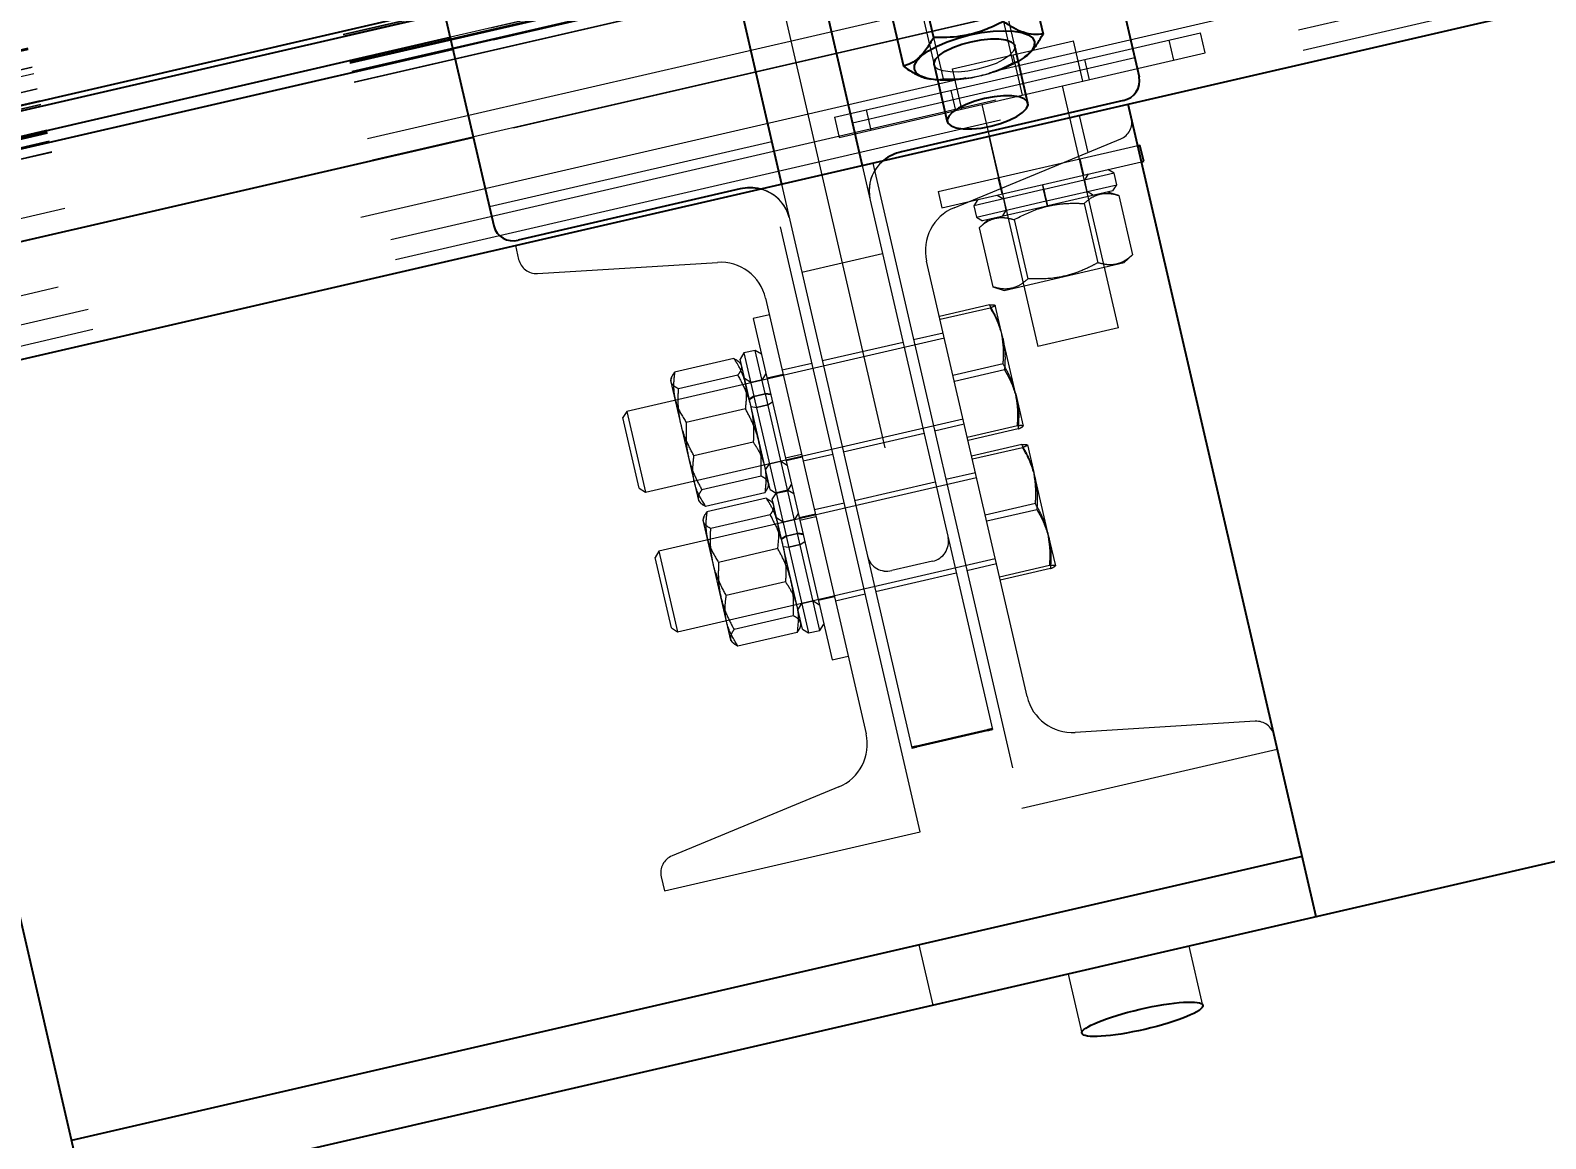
# Model space of a CAD drawing. Header units: millimetres. Extents: x 1293 to 41893, y 1011 to 26911.
# Drawn here: x 11475.1 to 11630, y 5219 to 5332.4 of the extents above; entities that cross this region are included whole.
import ezdxf

# ---------------------------------------------------------------- set-up
doc = ezdxf.new("R2010")
doc.units = ezdxf.units.MM
doc.header["$LTSCALE"] = 50
doc.linetypes.add('HIDDEN', pattern=[1.905, 1.27, -0.635])
doc.layers.add('CAPA_1', color=7, linetype='Continuous')
doc.styles.add('SLDTEXTSTYLE0', font='TXT', dxfattribs={"width": 0.75})
doc.dimstyles.new('SLDDIMSTYLE0', dxfattribs={"dimtxt": 100, "dimasz": 100, "dimexe": 0, "dimexo": 0.0625, "dimgap": 25, "dimtad": 2, "dimdec": 0, "dimlfac": 1.5, "dimrnd": 1e-09, "dimzin": 12, "dimdsep": 46, "dimtxsty": 'SLDTEXTSTYLE0', "dimsah": 1, "dimcen": 0.09, "dimadec": 0, "dimazin": 3, "dimtfac": 1, "dimtdec": 0, "dimtofl": 0, "dimtmove": 0, "dimatfit": 3, "dimfxl": 1, "dimfrac": 2, "dimtolj": 1, "dimtzin": 12, "dimarcsym": 0})
doc.dimstyles.new('SLDDIMSTYLE1', dxfattribs={"dimtxt": 100, "dimasz": 100, "dimexe": 0, "dimexo": 0.0625, "dimgap": 25, "dimtad": 2, "dimdec": 4, "dimlfac": 75, "dimzin": 12, "dimdsep": 46, "dimtxsty": 'SLDTEXTSTYLE0', "dimsah": 1, "dimcen": 0.09, "dimadec": 0, "dimazin": 3, "dimtfac": 1, "dimtdec": 0, "dimtofl": 0, "dimtmove": 0, "dimatfit": 3, "dimfxl": 1, "dimfrac": 2, "dimtolj": 1, "dimtzin": 12, "dimarcsym": 0})

# ---------------------------------------------------------------- blocks, each defined once
blk = doc.blocks.new('_D_3')
at = {"layer": 'CAPA_1', "transparency": 16777216}
blk.add_arc((9899.27, 4708.49), 5214.32, 0, 13, dxfattribs=at)
for points in [[(14979.94, 5881.46), (14986.48, 5780.49), (15016.52, 5787.13)], [(15113.58, 4708.49), (15128.01, 4808.64), (15097.24, 4808.34)]]:
    blk.add_solid(points, dxfattribs=at)
at = {"layer": 'CAPA_1', "transparency": 16777216, "insert": (15196.76, 5413.27), "char_height": 100, "attachment_point": 1, "rotation": 276.5, "style": 'SLDTEXTSTYLE0'}
blk.add_mtext('13°', dxfattribs=at)
blk = doc.blocks.new('_D_5')
at = {"layer": 'CAPA_1', "transparency": 16777216}
for p, q in [((11574.4, 7831.18), (17588.06, 7831.18)), ((17538.06, 7831.18), (17538.06, 4708.49)), ((16485.16, 4708.49), (17588.06, 4708.49))]:
    blk.add_line(p, q, dxfattribs=at)
for points in [[(17538.06, 7831.18), (17522.68, 7731.18), (17553.45, 7731.18)], [(17538.06, 4708.49), (17553.45, 4808.49), (17522.68, 4808.49)]]:
    blk.add_solid(points, dxfattribs=at)
at = {"layer": 'CAPA_1', "transparency": 16777216, "insert": (17409.15, 6122.06), "char_height": 100, "attachment_point": 1, "rotation": 90, "style": 'SLDTEXTSTYLE0'}
blk.add_mtext('4684', dxfattribs=at)

msp = doc.modelspace()

# ---------------------------------------------------------------- linework, layer by layer
at = {"color": 1, "linetype": 'HIDDEN', "lineweight": 18}
for p, q in [((12031.664379, 5459.0944571), (11239.6963904, 5276.2542401)), ((12031.6739937, 5459.0528115), (11239.706005, 5276.2125945)), ((12031.6887427, 5458.9889266), (11239.720754, 5276.1487096)), ((12031.6983573, 5458.947281), (11239.7303686, 5276.107064)), ((12032.1118103, 5457.1564194), (11240.1438216, 5274.3162024)), ((12032.1214249, 5457.1147738), (11240.1534363, 5274.2745568)), ((12032.2688704, 5456.4761173), (11240.3008818, 5273.6359003)), ((12032.6247289, 5454.9347248), (11240.6567402, 5272.0945078)), ((12032.6343435, 5454.8930792), (11240.6663549, 5272.0528622)), ((12032.9065754, 5453.7139137), (11240.9385867, 5270.8736967)), ((12032.9902852, 5453.3513267), (11241.0222965, 5270.5111098)), ((12032.9998998, 5453.3096811), (11241.0319111, 5270.4694642)), ((12033.0299465, 5453.1795344), (11241.0619579, 5270.3393175)), ((12033.6018389, 5450.7023966), (11241.6338502, 5267.8621796)), ((12033.6429626, 5450.5242702), (11241.6749739, 5267.6840532)), ((12033.6525772, 5450.4826246), (11241.6845886, 5267.6424076)), ((12033.6673262, 5450.4187397), (11241.6993376, 5267.5785227)), ((12033.6769409, 5450.3770941), (11241.7089522, 5267.5368771)), ((12033.8595146, 5449.5862805), (11241.8915259, 5266.7460635)), ((12033.8836853, 5449.4815855), (11241.9156967, 5266.6413685)), ((12034.1147575, 5448.480702), (11242.1467688, 5265.640485)), ((12034.1243721, 5448.4390564), (11242.1563835, 5265.5988395)), ((12035.4501587, 5442.6964437), (11243.4821701, 5259.8562267)), ((12035.960044, 5440.487888), (11243.9920553, 5257.6476711)), ((12037.8344289, 5432.3690348), (11245.8664403, 5249.5288179)), ((12038.3105753, 5430.3066182), (11246.3425867, 5247.4664012)), ((11704.9205799, 5358.4860986), (11573.4454658, 5328.1326769)), ((11548.1692219, 5351.5297582), (11565.2412757, 5277.582569)), ((11575.7339572, 5330.7478169), (11571.7090911, 5348.1814274)), ((11584.0046266, 5346.8608362), (11518.0072942, 5331.6241514)), ((11563.4594246, 5346.2768418), (11567.4842907, 5328.8432313)), ((11584.2864731, 5345.640025), (11518.2891407, 5330.4033403)), ((11586.3628317, 5336.6463276), (11520.3654993, 5321.4096428)), ((11557.2986898, 5323.4812262), (11594.7307397, 5332.1230958)), ((11574.5673117, 5333.2808142), (11575.5444217, 5329.048486)), ((11595.2068861, 5330.0606792), (11594.7307397, 5332.1230958)), ((11567.4224718, 5331.6312979), (11568.3995817, 5327.3989697)), ((11569.3513184, 5328.4361385), (11581.7258183, 5331.2930168)), ((11582.6781111, 5327.1681836), (11581.7258183, 5331.2930168)), ((11591.4828395, 5331.373259), (11591.9589859, 5329.3108424)), ((11557.7748362, 5321.4188095), (11595.2068861, 5330.0606792)), ((11588.0035301, 5329.539682), (11559.1296972, 5322.8736324)), ((11588.0042348, 5329.5366299), (11559.1304018, 5322.8705803)), ((11575.5385684, 5329.8645777), (11576.4908611, 5325.7397444)), ((11582.8515447, 5329.3805676), (11583.3276911, 5327.3181509)), ((11570.7222148, 5327.5039648), (11311.6647084, 5267.6958269)), ((11567.0266522, 5327.3918229), (11567.0303461, 5327.3911823)), ((11570.3036112, 5324.3113052), (11569.3513184, 5328.4361385)), ((11588.4524173, 5327.5953381), (11588.4516773, 5327.5985435)), ((11569.1778848, 5326.2237544), (11569.6540312, 5324.1613378)), ((11586.3294512, 5301.9430375), (11580.6156944, 5326.6920372)), ((11560.54659, 5324.231063), (11561.0227364, 5322.1686464)), ((11586.8400511, 5325.184864), (11564.1501683, 5319.9464918)), ((11572.3660279, 5324.7874516), (11578.0797847, 5300.0384519)), ((11557.2986898, 5323.4812262), (11557.7748362, 5321.4188095)), ((11583.2220967, 5319.8803317), (11582.3470142, 5323.6707302)), ((11550.8800307, 5320.9690468), (11522.0061977, 5314.3029973)), ((11550.8807353, 5320.9659947), (11522.0069024, 5314.2999452)), ((11569.5212054, 5314.2155997), (11586.561504, 5321.2610337)), ((11573.0661394, 5321.5280714), (11574.2983576, 5316.1907476)), ((11567.9079017, 5315.8693545), (11588.3158879, 5320.5809093)), ((11560.1298502, 5318.5414937), (11573.4492491, 5260.8488388)), ((11561.2016573, 5318.7889399), (11576.4383421, 5252.7916075)), ((11568.2888189, 5314.2194212), (11588.696805, 5318.930976)), ((11582.808232, 5317.5714918), (11582.4273149, 5319.2214251)), ((11585.8971485, 5317.7415385), (11585.2625078, 5318.138106)), ((11566.0450614, 5250.3921296), (11550.8083766, 5316.3894619)), ((11551.8801837, 5316.6369081), (11565.1897877, 5258.9866793)), ((11574.012655, 5317.2787478), (11574.3935721, 5315.6288145)), ((11578.5484485, 5316.5880433), (11578.6634252, 5316.0715018)), ((11578.6871998, 5316.0769907), (11578.5641033, 5316.5916575)), ((11579.1075218, 5314.4057419), (11578.600902, 5316.6001532)), ((11585.8971485, 5317.7415385), (11578.7199386, 5316.084549)), ((11578.9884852, 5314.921346), (11586.1656951, 5316.5783355)), ((11582.8777706, 5317.0444601), (11583.2743381, 5317.6791009)), ((11583.1463171, 5315.8812572), (11582.8777706, 5317.0444601)), ((11585.7691275, 5315.9436947), (11586.1656951, 5316.5783355)), ((11586.1656951, 5316.5783355), (11585.8971485, 5317.7415385)), ((11547.6508352, 5316.1373206), (11524.9609523, 5310.8989484)), ((11567.9079017, 5315.8693545), (11568.2888189, 5314.2194212)), ((11578.6634252, 5316.0715018), (11571.5427287, 5314.4275595)), ((11571.9392963, 5315.0622003), (11571.5427287, 5314.4275595)), ((11571.8112753, 5313.2643566), (11578.9319717, 5314.9082989)), ((11573.9274659, 5315.5212054), (11574.5621067, 5315.1246379)), ((11574.5621067, 5315.1246379), (11574.8306533, 5313.9614349)), ((11578.9319717, 5314.9082989), (11578.6634252, 5316.0715018)), ((11578.6871998, 5316.0769907), (11578.9557464, 5314.9137877)), ((11578.9319717, 5314.9082989), (11579.0550682, 5314.393632)), ((11579.0707231, 5314.3972462), (11578.9557464, 5314.9137877)), ((11585.7691275, 5315.9436947), (11579.1075218, 5314.4057419)), ((11583.7809579, 5315.4846896), (11583.1463171, 5315.8812572)), ((11586.385434, 5315.4759904), (11585.2486632, 5315.8235361)), ((11586.385434, 5315.4759904), (11587.7845444, 5309.4157774)), ((11571.5427287, 5314.4275595), (11571.8112753, 5313.2643566)), ((11571.8112753, 5313.2643566), (11572.4459161, 5312.867789)), ((11579.0550682, 5314.393632), (11572.4459161, 5312.867789)), ((11574.8306533, 5313.9614349), (11574.4340857, 5313.3267941)), ((11579.0707231, 5314.3972462), (11579.0550682, 5314.393632)), ((11582.8136847, 5314.6511959), (11584.2127113, 5308.5913459)), ((11522.4550849, 5312.3586534), (11522.4543449, 5312.3618587)), ((11572.9663804, 5312.9879477), (11572.0970116, 5312.1772481)), ((11572.0970116, 5312.1772481), (11573.496122, 5306.1170351)), ((11575.6688447, 5313.0016796), (11577.0678713, 5306.9418296)), ((11524.673433, 5310.3557348), (11525.0015625, 5308.9344499)), ((11526.9314028, 5307.4943401), (11545.3356367, 5308.6319212)), ((11553.9564126, 5307.6437726), (11562.2060792, 5309.5483582)), ((11553.9575423, 5307.6388793), (11562.2072089, 5309.5434649)), ((11576.9987612, 5264.2148822), (11566.7129928, 5308.7674401)), ((11574.6328928, 5305.7694894), (11586.9151756, 5308.6050778)), ((11586.9151756, 5308.6050778), (11587.7845444, 5309.4157774)), ((11573.496122, 5306.1170351), (11574.6328928, 5305.7694894)), ((11550.2479575, 5304.9661872), (11560.5337259, 5260.4136293)), ((11573.1430653, 5304.2747954), (11568.0230965, 5303.0927574)), ((11573.2155381, 5303.9608813), (11568.0955693, 5302.7788433)), ((11575.8076081, 5295.2540961), (11573.7303757, 5304.2515784)), ((11550.6406253, 5303.2653561), (11548.990692, 5302.884439)), ((11548.990692, 5302.884439), (11557.0514381, 5267.9695117)), ((11568.5340997, 5300.8793591), (11536.0518627, 5293.3802438)), ((11568.4150631, 5301.3949633), (11565.3791859, 5300.6940758)), ((11586.3294512, 5301.9430375), (11578.0797847, 5300.0384519)), ((11548.0356274, 5299.3619825), (11547.6390598, 5298.7273418)), ((11549.1988303, 5299.6305291), (11548.0356274, 5299.3619825)), ((11548.0356274, 5299.3619825), (11549.0525229, 5294.9573238)), ((11550.2157259, 5295.2258704), (11549.1988303, 5299.6305291)), ((11549.8334711, 5299.2339616), (11549.1988303, 5299.6305291)), ((11564.3073788, 5300.4466296), (11556.0577122, 5298.542044)), ((11547.0138425, 5298.7924707), (11540.9539925, 5297.3934441)), ((11547.7592185, 5298.2068775), (11547.5683248, 5298.4115859)), ((11550.7149655, 5285.4041303), (11547.6390598, 5298.7273418)), ((11554.9859052, 5298.2945979), (11551.9500279, 5297.5937104)), ((11574.5338886, 5298.2504779), (11569.4139198, 5297.0684399)), ((11540.6237282, 5296.811741), (11540.5407602, 5296.5403651)), ((11540.5407602, 5296.5403651), (11543.3763486, 5284.2580822)), ((11547.4072014, 5297.0894739), (11541.3469885, 5295.6903635)), ((11548.7327057, 5296.3426046), (11548.0980649, 5296.7391721)), ((11549.8959087, 5296.6111512), (11548.7327057, 5296.3426046)), ((11550.2924762, 5297.2457919), (11549.8959087, 5296.6111512)), ((11552.0500186, 5297.1606029), (11550.4000853, 5296.7796858)), ((11574.6788342, 5297.6226497), (11569.5588653, 5296.4406118)), ((11549.0525229, 5294.9573238), (11548.5829025, 5294.6391097)), ((11548.5940908, 5294.5906481), (11549.0645771, 5294.9051114)), ((11549.0525229, 5294.9573238), (11550.2157259, 5295.2258704)), ((11549.0645771, 5294.9051114), (11550.2277801, 5295.1736579)), ((11549.0645771, 5294.9051114), (11552.3518051, 5280.6665629)), ((11550.7773138, 5295.1457295), (11550.2157259, 5295.2258704)), ((11553.5150081, 5280.9351095), (11550.2277801, 5295.1736579)), ((11550.2277801, 5295.1736579), (11550.7885021, 5295.0972679)), ((11575.8076081, 5295.2540961), (11575.8284689, 5295.1637383)), ((11575.8284689, 5295.1637383), (11576.5854063, 5291.8850819)), ((11536.0518627, 5293.3802438), (11535.6552951, 5292.745603)), ((11536.0518627, 5293.3802438), (11537.9564483, 5285.1305773)), ((11548.2046359, 5293.6345779), (11542.1447859, 5292.2355513)), ((11548.7602159, 5293.8710812), (11549.3218038, 5293.7909402)), ((11549.3287869, 5293.760693), (11548.768065, 5293.837083)), ((11550.4850068, 5294.0594868), (11549.3218038, 5293.7909402)), ((11550.4919899, 5294.0292396), (11549.3287869, 5293.760693)), ((11550.4850068, 5294.0594868), (11550.9546272, 5294.3777009)), ((11550.9624763, 5294.3437028), (11550.4919899, 5294.0292396)), ((11537.3218075, 5285.5271448), (11535.6552951, 5292.745603)), ((11537.9564483, 5285.1305773), (11570.4386853, 5292.6296926)), ((11567.5218446, 5291.4132009), (11570.5577219, 5292.1140884)), ((11575.9971847, 5291.9122463), (11570.8772158, 5290.7302083)), ((11576.0696574, 5291.5983322), (11570.9496886, 5290.4162943)), ((11576.5854063, 5291.8850819), (11576.5864395, 5291.8806068)), ((11576.5864395, 5291.8806068), (11576.5873508, 5291.8766594)), ((11548.9907812, 5290.2294084), (11542.9309312, 5288.8303818)), ((11558.200371, 5289.2611692), (11566.4500376, 5291.1657548)), ((11576.4423475, 5289.9840344), (11571.3223786, 5288.8019965)), ((11577.0296578, 5289.9608174), (11577.6803472, 5287.1423721)), ((11553.9399074, 5288.9745952), (11552.2899741, 5288.5936781)), ((11552.3427626, 5288.3650259), (11553.9926959, 5288.745943)), ((11554.0926867, 5288.3128355), (11557.128564, 5289.013723)), ((11576.5148202, 5289.6701203), (11571.3948514, 5288.4880824)), ((11550.2559604, 5287.3922999), (11550.652528, 5288.0269407)), ((11550.652528, 5288.0269407), (11551.8157309, 5288.2954873)), ((11551.8157309, 5288.2954873), (11552.4503717, 5287.8989197)), ((11571.7143453, 5287.1042023), (11568.678468, 5286.4033148)), ((11577.6803472, 5287.1423721), (11577.7001748, 5287.0564894)), ((11579.1068903, 5280.9633352), (11577.7001748, 5287.0564894)), ((11537.3218075, 5285.5271448), (11537.9564483, 5285.1305773)), ((11571.8333819, 5286.5885982), (11539.3511448, 5279.0894829)), ((11549.7885786, 5286.7745962), (11543.7283656, 5285.3754858)), ((11550.512971, 5285.6569216), (11550.5948069, 5285.9245946)), ((11550.7149655, 5285.4041303), (11551.3496063, 5285.0075628)), ((11552.4981125, 5285.3397682), (11551.3349095, 5285.0712216)), ((11551.3496063, 5285.0075628), (11552.5128093, 5285.2761093)), ((11553.1327532, 5284.9432006), (11552.4981125, 5285.3397682)), ((11552.5128093, 5285.2761093), (11552.9093768, 5285.9107501)), ((11567.6066609, 5286.1558687), (11559.3569944, 5284.2512831)), ((11543.3763486, 5284.2580822), (11543.5698831, 5284.0505419)), ((11550.1815746, 5285.0715156), (11544.1217246, 5283.672489)), ((11550.3131246, 5284.5017098), (11544.2532746, 5283.1026832)), ((11551.0585006, 5283.9161165), (11550.8676069, 5284.1208249)), ((11551.3349095, 5285.0712216), (11550.9383419, 5284.4365808)), ((11551.8821847, 5280.3483488), (11550.9383419, 5284.4365808)), ((11558.2851873, 5284.0038369), (11555.24931, 5283.3029494)), ((11577.8331707, 5283.9597169), (11572.7132019, 5282.777679)), ((11543.9230103, 5282.5209801), (11543.8400424, 5282.2496041)), ((11543.8400424, 5282.2496041), (11546.6756308, 5269.9673213)), ((11550.7064836, 5282.798713), (11544.6462706, 5281.3996026)), ((11552.0319878, 5282.0518436), (11551.3973471, 5282.4484112)), ((11553.1951908, 5282.3203902), (11552.0319878, 5282.0518436)), ((11553.5917584, 5282.955031), (11553.1951908, 5282.3203902)), ((11555.3493007, 5282.8698419), (11553.6993674, 5282.4889248)), ((11553.752156, 5282.2602726), (11555.4020893, 5282.6411898)), ((11577.9781163, 5283.3318888), (11572.8581474, 5282.1498508)), ((11552.3518051, 5280.6665629), (11551.8821847, 5280.3483488)), ((11551.8933729, 5280.2998872), (11552.3638593, 5280.6143504)), ((11552.3518051, 5280.6665629), (11553.5150081, 5280.9351095)), ((11552.3638593, 5280.6143504), (11553.5270623, 5280.882897)), ((11552.3638593, 5280.6143504), (11554.6488884, 5270.7168018)), ((11554.076596, 5280.8549685), (11553.5150081, 5280.9351095)), ((11555.8120914, 5270.9853484), (11553.5270623, 5280.882897)), ((11553.5270623, 5280.882897), (11554.0877842, 5280.806507)), ((11579.1068903, 5280.9633352), (11579.127751, 5280.8729773)), ((11579.127751, 5280.8729773), (11579.8846885, 5277.594321)), ((11539.3511448, 5279.0894829), (11538.9545772, 5278.4548421)), ((11539.3511448, 5279.0894829), (11541.2557304, 5270.8398163)), ((11551.503918, 5279.343817), (11545.444068, 5277.9447904)), ((11551.8933729, 5280.2998872), (11551.8821847, 5280.3483488)), ((11554.0142477, 5271.1133694), (11551.8933729, 5280.2998872)), ((11552.059498, 5279.5803202), (11552.6210859, 5279.5001793)), ((11552.6280691, 5279.4699321), (11552.0673471, 5279.5463221)), ((11553.7842889, 5279.7687259), (11552.6210859, 5279.5001793)), ((11553.7912721, 5279.7384786), (11552.6280691, 5279.4699321)), ((11553.7842889, 5279.7687259), (11554.2539093, 5280.08694)), ((11554.2617584, 5280.0529419), (11553.7912721, 5279.7384786)), ((11540.6210896, 5271.2363839), (11538.9545772, 5278.4548421)), ((11541.2557304, 5270.8398163), (11573.7379675, 5278.3389316)), ((11567.3064276, 5278.0619229), (11563.1749946, 5277.1081064)), ((11567.3069922, 5278.0594772), (11563.1755592, 5277.1056607)), ((11570.8211268, 5277.12244), (11573.8570041, 5277.8233275)), ((11579.2964668, 5277.6214853), (11574.176498, 5276.4394474)), ((11579.8846885, 5277.594321), (11579.8857216, 5277.5898458)), ((11579.8857216, 5277.5898458), (11579.886633, 5277.5858985)), ((11561.4996532, 5274.9704082), (11569.7493197, 5276.8749938)), ((11579.3689396, 5277.3075713), (11574.2489707, 5276.1255333)), ((11552.2900633, 5275.9386474), (11546.2302134, 5274.5396208)), ((11555.6420447, 5274.0742649), (11557.2919781, 5274.455182)), ((11557.3919688, 5274.0220746), (11560.4278461, 5274.7229621)), ((11553.5552425, 5273.101539), (11553.9518101, 5273.7361798)), ((11553.9518101, 5273.7361798), (11555.1150131, 5274.0047263)), ((11555.1150131, 5274.0047263), (11555.7496538, 5273.6081588)), ((11553.0878607, 5272.4838352), (11547.0276478, 5271.0847248)), ((11553.8122532, 5271.3661607), (11553.894089, 5271.6338337)), ((11555.8120914, 5270.9853484), (11556.208659, 5271.6199891)), ((11540.6210896, 5271.2363839), (11541.2557304, 5270.8398163)), ((11546.6756308, 5269.9673213), (11546.8691653, 5269.759781)), ((11553.4808567, 5270.7807546), (11547.4210067, 5269.381728)), ((11554.0142477, 5271.1133694), (11554.6488884, 5270.7168018)), ((11554.6488884, 5270.7168018), (11555.8120914, 5270.9853484)), ((11557.0514381, 5267.9695117), (11558.7013714, 5268.3504288)), ((11565.1897877, 5258.9866793), (11573.4394543, 5260.8912649)), ((11572.9137051, 5260.8161711), (11565.6952469, 5259.1496587)), ((11565.7155032, 5259.0619188), (11572.9339615, 5260.7284312)), ((11600.3153159, 5261.6867293), (11581.911082, 5260.5491483)), ((11565.1897877, 5258.9866793), (11565.1995826, 5258.9442532)), ((11576.4383421, 5252.7916075), (11602.5732857, 5258.8253346)), ((11557.7255133, 5254.9654698), (11540.6852147, 5247.9200357)), ((11539.9101177, 5244.3584024), (11566.0450614, 5250.3921296)), ((11539.5819883, 5245.7796873), (11539.9101177, 5244.3584024)), ((11565.9180689, 5238.8168898), (11567.3465081, 5232.6296399)), ((11594.9657054, 5232.6279253), (11593.567716, 5238.6832827)), ((11581.1932162, 5235.8264044), (11582.5912056, 5229.7710469))]:
    msp.add_line(p, q, dxfattribs=at)
at = {"color": 7, "linetype": 'Continuous', "lineweight": 25}
for p, q in [((11564.8201837, 5429.9577879), (11588.4516773, 5327.5985435)), ((11537.3251661, 5417.319433), (11560.1298502, 5318.5414937)), ((11498.4119416, 5416.5009486), (11522.4543449, 5312.3618587)), ((11529.0754995, 5415.4148474), (11551.8801837, 5316.6369081)), ((11511.9318597, 5077.463921), (11442.7661078, 5377.0537069)), ((11728.9460085, 5357.5157748), (11461.5300955, 5295.7779467)), ((11566.1078168, 5337.3256942), (11567.4224718, 5331.6312979)), ((11577.3129636, 5337.6838299), (11578.6276973, 5331.9890925)), ((11517.3120307, 5334.6356685), (11455.8357754, 5320.4427566)), ((11517.4354019, 5334.1012893), (11455.9591466, 5319.9083774)), ((11563.0245411, 5334.3850877), (11564.3392749, 5328.6903503)), ((11518.0072942, 5331.6241514), (11456.5310389, 5317.4312396)), ((11518.2891407, 5330.4033403), (11456.8128854, 5316.2104284)), ((11577.0782662, 5324.9249751), (11575.7339572, 5330.7478169)), ((11567.4842907, 5328.8432313), (11568.8285996, 5323.0203895)), ((11576.6819333, 5329.5719789), (11576.7815355, 5329.6439151)), ((11567.0303461, 5327.3911823), (11567.1477089, 5327.3708298)), ((11586.8392759, 5325.1882221), (11564.149393, 5319.9498498)), ((11606.5324242, 5241.6764215), (11587.3366009, 5324.822667)), ((11520.3654993, 5321.4096428), (11458.889244, 5307.216731)), ((11588.3158879, 5320.5809093), (11588.5320681, 5320.6308185)), ((11588.9129852, 5318.9808852), (11588.5320681, 5320.6308185)), ((11588.696805, 5318.930976), (11588.9129852, 5318.9808852)), ((11547.6500599, 5316.1406787), (11524.960177, 5310.9023064)), ((11803.9098529, 5287.2445914), (11480.7259188, 5212.6317011)), ((11605.1039851, 5247.8636714), (11479.2974796, 5218.8189511))]:
    msp.add_line(p, q, dxfattribs=at)
at = {"color": 7, "linetype": 'Continuous', "lineweight": 25, "flags": 128}
for points in [[(11567.8435386, 5327.2871574), (11567.6095673, 5327.3077894), (11566.7723554, 5327.4497549), (11566.1210177, 5327.6818671), (11565.6805849, 5327.9952059), (11565.4679825, 5328.3777299), (11565.4913808, 5328.814739), (11565.7498805, 5329.2894391), (11566.2335476, 5329.7835878), (11566.9237951, 5330.2781951), (11567.7940972, 5330.7542537), (11568.8110086, 5331.1934689), (11569.93545, 5331.5789618), (11571.1242098, 5331.8959182), (11572.3316045, 5332.1321577), (11573.5112347, 5332.2786016), (11574.6177679, 5332.3296222), (11575.6086806, 5332.2832589), (11576.4458925, 5332.1412934), (11577.0972302, 5331.9091812), (11577.537663, 5331.5958424), (11577.7502654, 5331.2133184), (11577.7268671, 5330.7763093), (11577.4683674, 5330.3016092), (11576.9847003, 5329.8074605), (11576.2944528, 5329.3128532), (11576.0932052, 5329.191743)], [(11567.4842907, 5328.8432313), (11567.4751061, 5329.0202249), (11567.6368418, 5329.405383), (11568.0294321, 5329.8132147), (11568.6300611, 5330.2200183), (11569.4038224, 5330.6021518), (11570.3057478, 5330.937407), (11571.2834206, 5331.2063002), (11572.2800222, 5331.3932042), (11573.2376336, 5331.4872568), (11574.1006019, 5331.4829921), (11574.8187746, 5331.3806579), (11575.3504141, 5331.1862015), (11575.6646233, 5330.9109239), (11575.7339572, 5330.7478169)], [(11572.6277296, 5325.3834583), (11571.6500567, 5325.1145652), (11570.7481313, 5324.7793099), (11569.9743701, 5324.3971764), (11569.3737411, 5323.9903728), (11568.9811508, 5323.5825411), (11568.8194151, 5323.197383), (11568.8979335, 5322.8572825), (11569.2121428, 5322.5820049), (11569.7437823, 5322.3875485), (11570.4619549, 5322.2852143), (11571.3249233, 5322.2809496), (11572.2825347, 5322.3750022), (11573.2791362, 5322.5619062), (11574.2568091, 5322.8307994), (11575.1587345, 5323.1660546), (11575.9324958, 5323.5481881), (11576.5331247, 5323.9549917), (11576.925715, 5324.3628234), (11577.0874507, 5324.7479815), (11577.0089323, 5325.088082), (11576.694723, 5325.3633596), (11576.1630836, 5325.557816), (11575.4449109, 5325.6601502), (11574.5819426, 5325.664415), (11573.6243312, 5325.5703623), (11572.6277296, 5325.3834583)]]:
    msp.add_lwpolyline(points, dxfattribs=at)
at = {"color": 1, "linetype": 'HIDDEN', "lineweight": 18, "flags": 128}
for points in [[(11575.7339572, 5330.7478169), (11575.7431417, 5330.5708234), (11575.581406, 5330.1856653), (11575.1888157, 5329.7778336), (11574.5881868, 5329.37103), (11573.8144255, 5328.9888965), (11572.9125001, 5328.6536412), (11571.9348273, 5328.3847481)], [(11571.9348273, 5328.3847481), (11570.9382257, 5328.1978441), (11569.9806143, 5328.1037914), (11569.117646, 5328.1080562), (11568.3994733, 5328.2103904), (11567.8678338, 5328.4048468), (11567.5536245, 5328.6801244), (11567.4842907, 5328.8432313)]]:
    msp.add_lwpolyline(points, dxfattribs=at)
at = {"color": 1, "linetype": 'HIDDEN', "lineweight": 18}
for centre, radius, start, end in [((11569.0081282, 5342.0326136), 14.6658199, 282.146679035, 298.888150917), ((11568.5824965, 5341.9343487), 14.6658199, 267.111849083, 283.853320965), ((11586.4386707, 5327.1978403), 2.0526032, 281.276681068, 11.166190453), ((11585.8498038, 5322.9823733), 1.8626667, 292.463, 13), ((11564.9542156, 5315.9140873), 4.1117852, 101.276681068, 191.166190453), ((11564.7967576, 5315.9537456), 3.9656517, 128.770128726, 192.114625512), ((11548.6958519, 5312.1605483), 4.1117852, 14.833809547, 104.723318932), ((11548.8199892, 5312.265218), 3.9656517, 13.885374488, 77.229871274), ((11571.332806, 5309.834008), 4.7413333, 112.463, 193), ((11524.4392799, 5312.8841531), 2.0526032, 194.833809547, 284.723318932), ((11526.8164891, 5309.3534587), 1.8626667, 193, 273.537), ((11545.6281442, 5303.8996193), 4.7413333, 13, 93.537), ((11566.9050471, 5280.0748992), 2.0526032, 281.276681068, 11.166190453), ((11566.9057, 5280.0723987), 2.0525323, 281.274564585, 11.163793202), ((11562.6533222, 5279.0933111), 2.0526032, 194.833809547, 284.723318932), ((11562.6538315, 5279.0907776), 2.0525323, 194.836206798, 284.725435415), ((11581.6185745, 5265.2814501), 4.7413333, 193, 273.537), ((11584.2351585, 5212.3656555), 49.7556808, 102.542975659, 103.152338575), ((11561.8703083, 5309.2384647), 49.7556808, 282.847661425, 283.457024341), ((11600.4302296, 5259.8276107), 1.8626667, 13, 93.537), ((11555.9139127, 5259.3470614), 4.7413333, 292.463, 13), ((11576.7589001, 5210.6396253), 49.7556807, 102.847661425, 103.457024341), ((11554.3940498, 5307.5124344), 49.7556807, 282.542975658, 283.152338575), ((11541.3969149, 5246.1986961), 1.8626667, 112.463, 193)]:
    msp.add_arc(centre, radius, start, end, dxfattribs=at)
at = {"color": 7, "linetype": 'Continuous', "lineweight": 25}
for centre, radius, start, end in [((11586.4379837, 5327.2011436), 2.0525323, 281.274564585, 11.163793202), ((11565.142333, 5315.6179016), 4.444289, 102.909944796, 129.532431601), ((11548.6566125, 5311.8118732), 4.444289, 76.467568399, 103.090055204), ((11524.4384494, 5312.8874233), 2.0525323, 194.836206798, 284.725435415)]:
    msp.add_arc(centre, radius, start, end, dxfattribs=at)
msp.add_ellipse((11588.7784555, 5231.1994861), major_axis=(6.1872499, 1.4284392), ratio=0.166678825, dxfattribs=at)
for points, knots in [([(11574.5673117, 5333.2808142), (11574.286475, 5333.1354039), (11573.4577832, 5332.7063277), (11571.9939765, 5332.1274932), (11569.8742589, 5331.6313837), (11568.3309092, 5331.6313297), (11567.4224718, 5331.6312979)], [0, 0, 0, 0, 0.1280647744, 0.377893031, 0.6338190398, 1, 1, 1, 1]), ([(11578.6276973, 5331.9890925), (11578.3099073, 5331.9512215), (11577.6674355, 5331.8746581), (11576.6374216, 5332.0995706), (11575.5907392, 5332.5834137), (11574.9105316, 5333.0469318), (11574.5673117, 5333.2808142)], [0, 0, 0, 0, 0.2646061211, 0.5349506065, 0.7653448938, 1, 1, 1, 1]), ([(11576.7602903, 5329.6724248), (11576.9478366, 5329.8052493), (11577.3865809, 5330.115978), (11578.0123732, 5330.920489), (11578.4213402, 5331.6307221), (11578.6276973, 5331.9890925)], [0, 0, 0, 0, 0.2700107394, 0.6316610488, 1, 1, 1, 1]), ([(11567.4224718, 5331.6312979), (11567.1894868, 5331.2260488), (11566.7184647, 5330.4067631), (11565.9424918, 5329.5312553), (11565.1386694, 5328.9631993), (11564.6073624, 5328.7818538), (11564.3392749, 5328.6903503)], [0, 0, 0, 0, 0.2646176718, 0.5349733347, 0.7653562273, 1, 1, 1, 1]), ([(11564.3392749, 5328.6903503), (11564.7253685, 5328.4315112), (11565.5059288, 5327.9082199), (11566.4170562, 5327.4972161), (11566.9020854, 5327.4348355), (11567.0348284, 5327.4177631)], [0, 0, 0, 0, 0.41551322109, 0.84003744413, 1, 1, 1, 1])]:
    msp.add_open_spline(points, degree=3, knots=knots, dxfattribs=at)
at = {"color": 1, "linetype": 'HIDDEN', "lineweight": 18}
for points, knots in [([(11568.3995817, 5327.3989697), (11569.3080248, 5327.3989868), (11570.8354763, 5327.3990156), (11572.9555973, 5327.890156), (11574.4208399, 5328.4667266), (11575.2635893, 5328.9030788), (11575.5444217, 5329.048486)], [0, 0, 0, 0, 0.3661794341, 0.6156922034, 0.8719357593, 1, 1, 1, 1]), ([(11575.5444217, 5329.048486), (11575.8494974, 5329.1380338), (11576.2679603, 5329.2608636), (11576.6553286, 5329.5846825), (11576.7602903, 5329.6724248)], [0, 0, 0, 0, 0.7290389737, 1, 1, 1, 1]), ([(11567.0348284, 5327.4177631), (11567.2059971, 5327.3837939), (11567.6896723, 5327.2878065), (11568.1209377, 5327.3553374), (11568.3995817, 5327.3989697)], [0, 0, 0, 0, 0.3538919043, 1, 1, 1, 1]), ([(11582.8136847, 5314.6511959), (11583.0868522, 5314.8823954), (11583.6391106, 5315.3498076), (11584.5404555, 5315.6822696), (11585.4681048, 5315.7139727), (11586.0777955, 5315.5558009), (11586.385434, 5315.4759904)], [0, 0, 0, 0, 0.2646176718, 0.5349733347, 0.76535622725, 1, 1, 1, 1]), ([(11572.0970116, 5312.1772481), (11572.370176, 5312.408414), (11572.9224287, 5312.875759), (11573.8237855, 5313.2081221), (11574.7514647, 5313.2397383), (11575.3611893, 5313.0815157), (11575.6688447, 5313.0016796)], [0, 0, 0, 0, 0.2646061211, 0.5349506065, 0.7653448938, 1, 1, 1, 1]), ([(11575.6688447, 5313.0016796), (11576.4824054, 5313.4126773), (11577.8503222, 5314.1037268), (11579.9711997, 5314.5915908), (11581.5442549, 5314.7011734), (11582.4963985, 5314.6636875), (11582.8136847, 5314.6511959)], [0, 0, 0, 0, 0.3661794341, 0.6156922034, 0.8719357593, 1, 1, 1, 1]), ([(11584.2127113, 5308.5913459), (11583.933008, 5308.4410262), (11583.1076607, 5307.9974634), (11581.6472425, 5307.4039515), (11579.5276197, 5306.9074318), (11577.9792586, 5306.9290845), (11577.0678713, 5306.9418296)], [0, 0, 0, 0, 0.1280647744, 0.377893031, 0.6338190398, 1, 1, 1, 1]), ([(11587.7845444, 5309.4157774), (11587.51138, 5309.1846115), (11586.9591273, 5308.7172665), (11586.0577706, 5308.3849034), (11585.1300913, 5308.3532872), (11584.5203667, 5308.5115098), (11584.2127113, 5308.5913459)], [0, 0, 0, 0, 0.2646061211, 0.5349506065, 0.7653448938, 1, 1, 1, 1]), ([(11577.0678713, 5306.9418296), (11576.7947038, 5306.7106302), (11576.2424454, 5306.2432179), (11575.3411005, 5305.9107559), (11574.4134512, 5305.8790528), (11573.8037605, 5306.0372246), (11573.496122, 5306.1170351)], [0, 0, 0, 0, 0.2646176718, 0.5349733347, 0.7653562273, 1, 1, 1, 1]), ([(11573.1430653, 5304.2747954), (11573.2078996, 5304.2794596), (11573.5417322, 5304.3034757), (11573.6467029, 5304.2725503), (11573.731287, 5304.247631)], [0, 0, 0, 0, 0.1942119601, 1, 1, 1, 1]), ([(11574.3810651, 5301.4331331), (11574.2889174, 5301.7668779), (11574.0140076, 5302.76256), (11573.4908588, 5303.6709143), (11573.1430653, 5304.2747954)], [0, 0, 0, 0, 0.3351922062, 1, 1, 1, 1]), ([(11573.7323202, 5304.2431559), (11573.7220423, 5304.2222838), (11573.6913798, 5304.1600148), (11573.405556, 5304.0404013), (11573.2155381, 5303.9608813)], [0, 0, 0, 0, 0.3351922062, 1, 1, 1, 1]), ([(11573.2155381, 5303.9608813), (11573.4134692, 5303.6199142), (11573.9638968, 5302.6717168), (11574.2841597, 5301.6309876), (11574.4892576, 5300.9644995)], [0, 0, 0, 0, 0.3595950484, 1, 1, 1, 1]), ([(11574.5338886, 5298.2504779), (11574.553122, 5298.4526612), (11574.652155, 5299.493706), (11574.5130122, 5300.5201522), (11574.4008926, 5301.3472504)], [0, 0, 0, 0, 0.1942119601, 1, 1, 1, 1]), ([(11574.5101184, 5300.8741417), (11574.6030634, 5300.3275419), (11574.7854805, 5299.254767), (11574.7139289, 5298.1597394), (11574.6788342, 5297.6226497)], [0, 0, 0, 0, 0.5095195514, 1, 1, 1, 1]), ([(11547.0138425, 5298.7924707), (11547.2075947, 5298.6815049), (11547.5993006, 5298.4571671), (11547.8195967, 5298.0416662), (11547.74408, 5297.5784365), (11547.5201781, 5297.253454), (11547.4072014, 5297.0894739)], [0, 0, 0, 0, 0.2646176718, 0.5349733347, 0.7653562273, 1, 1, 1, 1]), ([(11548.2046359, 5293.6345779), (11548.2727706, 5294.3061201), (11548.3873319, 5295.4352478), (11548.0322321, 5296.9656475), (11547.5385692, 5298.0055357), (11547.1449947, 5298.5957812), (11547.0138425, 5298.7924707)], [0, 0, 0, 0, 0.3661794341, 0.6156922034, 0.8719357593, 1, 1, 1, 1]), ([(11575.8076081, 5295.2540961), (11575.651533, 5295.7861212), (11575.3452149, 5296.8302912), (11574.8008761, 5297.7831294), (11574.5338886, 5298.2504779)], [0, 0, 0, 0, 0.5095195514, 1, 1, 1, 1]), ([(11541.3469885, 5295.6903635), (11541.1532685, 5295.8013316), (11540.7616276, 5296.0256743), (11540.5414291, 5296.4411925), (11540.6170338, 5296.9044472), (11540.840989, 5297.2294526), (11540.9539925, 5297.3934441)], [0, 0, 0, 0, 0.2646061211, 0.5349506065, 0.7653448938, 1, 1, 1, 1]), ([(11540.9539925, 5297.3934441), (11540.9223354, 5297.1591634), (11540.8289216, 5296.4678488), (11540.8383106, 5295.3168163), (11541.1850353, 5293.7839461), (11541.7891786, 5292.8092634), (11542.1447859, 5292.2355513)], [0, 0, 0, 0, 0.1280647744, 0.377893031, 0.6338190398, 1, 1, 1, 1]), ([(11547.4072014, 5297.0894739), (11547.7042568, 5296.530911), (11548.3048096, 5295.4016719), (11548.8345361, 5293.6454403), (11549.0548167, 5291.9005656), (11549.0122564, 5290.7898529), (11548.9907812, 5290.2294084)], [0, 0, 0, 0, 0.2646061211, 0.5349506065, 0.7653448938, 1, 1, 1, 1]), ([(11574.6788342, 5297.6226497), (11574.7847524, 5297.4493599), (11575.3301266, 5296.5570883), (11575.6550304, 5295.5735283), (11575.9168339, 5294.7809874)], [0, 0, 0, 0, 0.1942119601, 1, 1, 1, 1]), ([(11542.9309312, 5288.8303818), (11542.6338401, 5289.3889573), (11542.0332158, 5290.5182206), (11541.5033881, 5292.27445), (11541.2830227, 5294.0192861), (11541.3255367, 5295.1299455), (11541.3469885, 5295.6903635)], [0, 0, 0, 0, 0.2646176718, 0.5349733347, 0.7653562273, 1, 1, 1, 1]), ([(11575.9971847, 5291.9122463), (11576.0256138, 5292.3054727), (11576.1046725, 5293.3989985), (11575.9362972, 5294.4747937), (11575.8284689, 5295.1637383)], [0, 0, 0, 0, 0.3595950484, 1, 1, 1, 1]), ([(11575.9366615, 5294.6951047), (11576.0001439, 5294.354742), (11576.1895348, 5293.3393164), (11576.1175281, 5292.2935595), (11576.0696574, 5291.5983322)], [0, 0, 0, 0, 0.3351922062, 1, 1, 1, 1]), ([(11549.7885786, 5286.7745962), (11549.8107123, 5287.4068497), (11549.8554598, 5288.6850681), (11549.5616935, 5290.4957754), (11548.9947777, 5292.1606231), (11548.4696203, 5293.1402678), (11548.2046359, 5293.6345779)], [0, 0, 0, 0, 0.2646061211, 0.5349506065, 0.7653448938, 1, 1, 1, 1]), ([(11542.1447859, 5292.2355513), (11542.1226256, 5291.6032708), (11542.0778244, 5290.3249993), (11542.3714988, 5288.5142496), (11542.9383214, 5286.8493995), (11543.4634138, 5285.8697823), (11543.7283656, 5285.3754858)], [0, 0, 0, 0, 0.2646176718, 0.5349733347, 0.7653562273, 1, 1, 1, 1]), ([(11576.5854063, 5291.8850819), (11576.567019, 5291.8993361), (11576.5121627, 5291.9418616), (11576.2028309, 5291.9240726), (11575.9971847, 5291.9122463)], [0, 0, 0, 0, 0.3351922062, 1, 1, 1, 1]), ([(11576.0696574, 5291.5983322), (11576.1299748, 5291.6225615), (11576.4405495, 5291.7473185), (11576.5213397, 5291.8211302), (11576.5864395, 5291.8806068)], [0, 0, 0, 0, 0.1942119601, 1, 1, 1, 1]), ([(11548.9907812, 5290.2294084), (11549.1219364, 5290.0327159), (11549.5089485, 5289.4523163), (11550.0050892, 5288.4136593), (11550.3654211, 5286.8839306), (11550.2496935, 5285.7430526), (11550.1815746, 5285.0715156)], [0, 0, 0, 0, 0.1280647744, 0.377893031, 0.6338190398, 1, 1, 1, 1]), ([(11576.4423475, 5289.9840344), (11576.5071817, 5289.9886986), (11576.8410143, 5290.0127148), (11576.945985, 5289.9817894), (11577.0305691, 5289.9568701)], [0, 0, 0, 0, 0.1942119601, 1, 1, 1, 1]), ([(11577.6803472, 5287.1423721), (11577.5881996, 5287.476117), (11577.3132898, 5288.471799), (11576.7901409, 5289.3801534), (11576.4423475, 5289.9840344)], [0, 0, 0, 0, 0.3351922062, 1, 1, 1, 1]), ([(11577.0316023, 5289.9523949), (11577.0213245, 5289.9315228), (11576.9906619, 5289.8692538), (11576.7048381, 5289.7496403), (11576.5148202, 5289.6701203)], [0, 0, 0, 0, 0.3351922062, 1, 1, 1, 1]), ([(11544.1217246, 5283.672489), (11543.7661008, 5284.2461989), (11543.1681568, 5285.2108316), (11542.8164353, 5286.7420113), (11542.8042795, 5287.8930642), (11542.8992754, 5288.596105), (11542.9309312, 5288.8303818)], [0, 0, 0, 0, 0.3661794341, 0.6156922034, 0.8719357593, 1, 1, 1, 1]), ([(11576.5148202, 5289.6701203), (11576.7127513, 5289.3291532), (11577.2631789, 5288.3809558), (11577.5834418, 5287.3402267), (11577.7885398, 5286.6737386)], [0, 0, 0, 0, 0.3595950484, 1, 1, 1, 1]), ([(11577.8331707, 5283.9597169), (11577.8524041, 5284.1619003), (11577.9514372, 5285.202945), (11577.8122944, 5286.2293913), (11577.7001748, 5287.0564894)], [0, 0, 0, 0, 0.1942119601, 1, 1, 1, 1]), ([(11543.7283656, 5285.3754858), (11543.6028965, 5285.1908271), (11543.3492373, 5284.8175052), (11543.3334755, 5284.3475112), (11543.6045059, 5283.9642835), (11543.9482685, 5283.7703461), (11544.1217246, 5283.672489)], [0, 0, 0, 0, 0.2646061211, 0.5349506065, 0.7653448938, 1, 1, 1, 1]), ([(11550.1815746, 5285.0715156), (11550.3070737, 5285.2561864), (11550.5607934, 5285.6295324), (11550.5766506, 5286.0995536), (11550.3057101, 5286.4827974), (11549.9620055, 5286.6767376), (11549.7885786, 5286.7745962)], [0, 0, 0, 0, 0.2646176718, 0.5349733347, 0.7653562273, 1, 1, 1, 1]), ([(11577.8094005, 5286.5833807), (11577.9023456, 5286.036781), (11578.0847626, 5284.9640061), (11578.013211, 5283.8689784), (11577.9781163, 5283.3318888)], [0, 0, 0, 0, 0.5095195514, 1, 1, 1, 1]), ([(11550.3131246, 5284.5017098), (11550.5068769, 5284.390744), (11550.8985827, 5284.1664062), (11551.1188788, 5283.7509052), (11551.0433621, 5283.2876756), (11550.8194603, 5282.9626931), (11550.7064836, 5282.798713)], [0, 0, 0, 0, 0.2646176718, 0.5349733347, 0.7653562273, 1, 1, 1, 1]), ([(11551.503918, 5279.343817), (11551.5720527, 5280.0153592), (11551.686614, 5281.1444868), (11551.3315143, 5282.6748865), (11550.8378514, 5283.7147748), (11550.4442768, 5284.3050202), (11550.3131246, 5284.5017098)], [0, 0, 0, 0, 0.3661794341, 0.6156922034, 0.8719357593, 1, 1, 1, 1]), ([(11579.1068903, 5280.9633352), (11578.9508152, 5281.4953602), (11578.644497, 5282.5395303), (11578.1001582, 5283.4923684), (11577.8331707, 5283.9597169)], [0, 0, 0, 0, 0.5095195514, 1, 1, 1, 1]), ([(11544.6462706, 5281.3996026), (11544.4525507, 5281.5105707), (11544.0609097, 5281.7349133), (11543.8407113, 5282.1504316), (11543.9163159, 5282.6136863), (11544.1402711, 5282.9386916), (11544.2532746, 5283.1026832)], [0, 0, 0, 0, 0.2646061211, 0.5349506065, 0.7653448938, 1, 1, 1, 1]), ([(11544.2532746, 5283.1026832), (11544.2216175, 5282.8684025), (11544.1282037, 5282.1770878), (11544.1375927, 5281.0260553), (11544.4843174, 5279.4931852), (11545.0884607, 5278.5185024), (11545.444068, 5277.9447904)], [0, 0, 0, 0, 0.1280647744, 0.377893031, 0.6338190398, 1, 1, 1, 1]), ([(11550.7064836, 5282.798713), (11551.0035389, 5282.2401501), (11551.6040917, 5281.110911), (11552.1338182, 5279.3546793), (11552.3540989, 5277.6098047), (11552.3115385, 5276.499092), (11552.2900633, 5275.9386474)], [0, 0, 0, 0, 0.2646061211, 0.5349506065, 0.7653448938, 1, 1, 1, 1]), ([(11577.9781163, 5283.3318888), (11578.0840345, 5283.1585989), (11578.6294088, 5282.2663273), (11578.9543125, 5281.2827673), (11579.216116, 5280.4902265)], [0, 0, 0, 0, 0.1942119601, 1, 1, 1, 1]), ([(11546.2302134, 5274.5396208), (11545.9331223, 5275.0981964), (11545.3324979, 5276.2274596), (11544.8026702, 5277.9836891), (11544.5823048, 5279.7285251), (11544.6248188, 5280.8391846), (11544.6462706, 5281.3996026)], [0, 0, 0, 0, 0.2646176718, 0.5349733347, 0.7653562273, 1, 1, 1, 1]), ([(11579.2964668, 5277.6214853), (11579.3248959, 5278.0147118), (11579.4039546, 5279.1082376), (11579.2355794, 5280.1840327), (11579.127751, 5280.8729773)], [0, 0, 0, 0, 0.3595950484, 1, 1, 1, 1]), ([(11553.0878607, 5272.4838352), (11553.1099945, 5273.1160887), (11553.1547419, 5274.3943071), (11552.8609756, 5276.2050145), (11552.2940599, 5277.8698621), (11551.7689025, 5278.8495068), (11551.503918, 5279.343817)], [0, 0, 0, 0, 0.2646061211, 0.5349506065, 0.7653448938, 1, 1, 1, 1]), ([(11579.2359436, 5280.4043438), (11579.299426, 5280.063981), (11579.488817, 5279.0485554), (11579.4168102, 5278.0027986), (11579.3689396, 5277.3075713)], [0, 0, 0, 0, 0.3351922062, 1, 1, 1, 1]), ([(11545.444068, 5277.9447904), (11545.4219077, 5277.3125098), (11545.3771065, 5276.0342383), (11545.6707809, 5274.2234886), (11546.2376035, 5272.5586385), (11546.7626959, 5271.5790213), (11547.0276478, 5271.0847248)], [0, 0, 0, 0, 0.2646176718, 0.5349733347, 0.7653562273, 1, 1, 1, 1]), ([(11579.8846885, 5277.594321), (11579.8663011, 5277.6085752), (11579.8114448, 5277.6511006), (11579.502113, 5277.6333116), (11579.2964668, 5277.6214853)], [0, 0, 0, 0, 0.3351922062, 1, 1, 1, 1]), ([(11579.3689396, 5277.3075713), (11579.4292569, 5277.3318006), (11579.7398316, 5277.4565576), (11579.8206218, 5277.5303693), (11579.8857216, 5277.5898458)], [0, 0, 0, 0, 0.1942119601, 1, 1, 1, 1]), ([(11547.4210067, 5269.381728), (11547.0653829, 5269.9554379), (11546.4674389, 5270.9200707), (11546.1157174, 5272.4512503), (11546.1035617, 5273.6023033), (11546.1985575, 5274.3053441), (11546.2302134, 5274.5396208)], [0, 0, 0, 0, 0.3661794341, 0.6156922034, 0.8719357593, 1, 1, 1, 1]), ([(11552.2900633, 5275.9386474), (11552.4212185, 5275.7419549), (11552.8082306, 5275.1615554), (11553.3043713, 5274.1228983), (11553.6647032, 5272.5931697), (11553.5489756, 5271.4522916), (11553.4808567, 5270.7807546)], [0, 0, 0, 0, 0.1280647744, 0.377893031, 0.6338190398, 1, 1, 1, 1]), ([(11553.4808567, 5270.7807546), (11553.6063559, 5270.9654254), (11553.8600756, 5271.3387714), (11553.8759327, 5271.8087927), (11553.6049923, 5272.1920364), (11553.2612877, 5272.3859766), (11553.0878607, 5272.4838352)], [0, 0, 0, 0, 0.2646176718, 0.5349733347, 0.7653562273, 1, 1, 1, 1]), ([(11547.0276478, 5271.0847248), (11546.9021786, 5270.9000661), (11546.6485194, 5270.5267442), (11546.6327576, 5270.0567502), (11546.9037881, 5269.6735225), (11547.2475507, 5269.4795852), (11547.4210067, 5269.381728)], [0, 0, 0, 0, 0.2646061211, 0.5349506065, 0.7653448938, 1, 1, 1, 1])]:
    msp.add_open_spline(points, degree=3, knots=knots, dxfattribs=at)

# ---------------------------------------------------------------- dimensions: what is measured, and where the dimension line sits
at = {"layer": 'CAPA_1'}
dim = msp.add_linear_dim(base=(17538.0605071, 4708.4929069), p1=(11510.8968592, 7831.1769069), p2=(16421.6646746, 4708.4929069), angle=90, dimstyle='SLDDIMSTYLE0', dxfattribs=at)
dim.commit()
dim.dimension.update_dxf_attribs({"geometry": '_D_5', "text_midpoint": (17538.0605071, 6269.8349069), "dimtype": 160})
dim = msp.add_angular_dim_2l(base=(15080.062669, 5298.7701303), line1=((16421.6646746, 4708.4929069), (6449.8953906, 4708.4929069)), line2=((16705.6180701, 6279.8631045), (11026.6060803, 4968.759879)), dimstyle='SLDDIMSTYLE1', dxfattribs=at)
dim.commit()
dim.dimension.update_dxf_attribs({"geometry": '_D_3', "text_midpoint": (15080.062669, 5298.7701303), "dimtype": 162})

doc.saveas('drawing.dxf')
